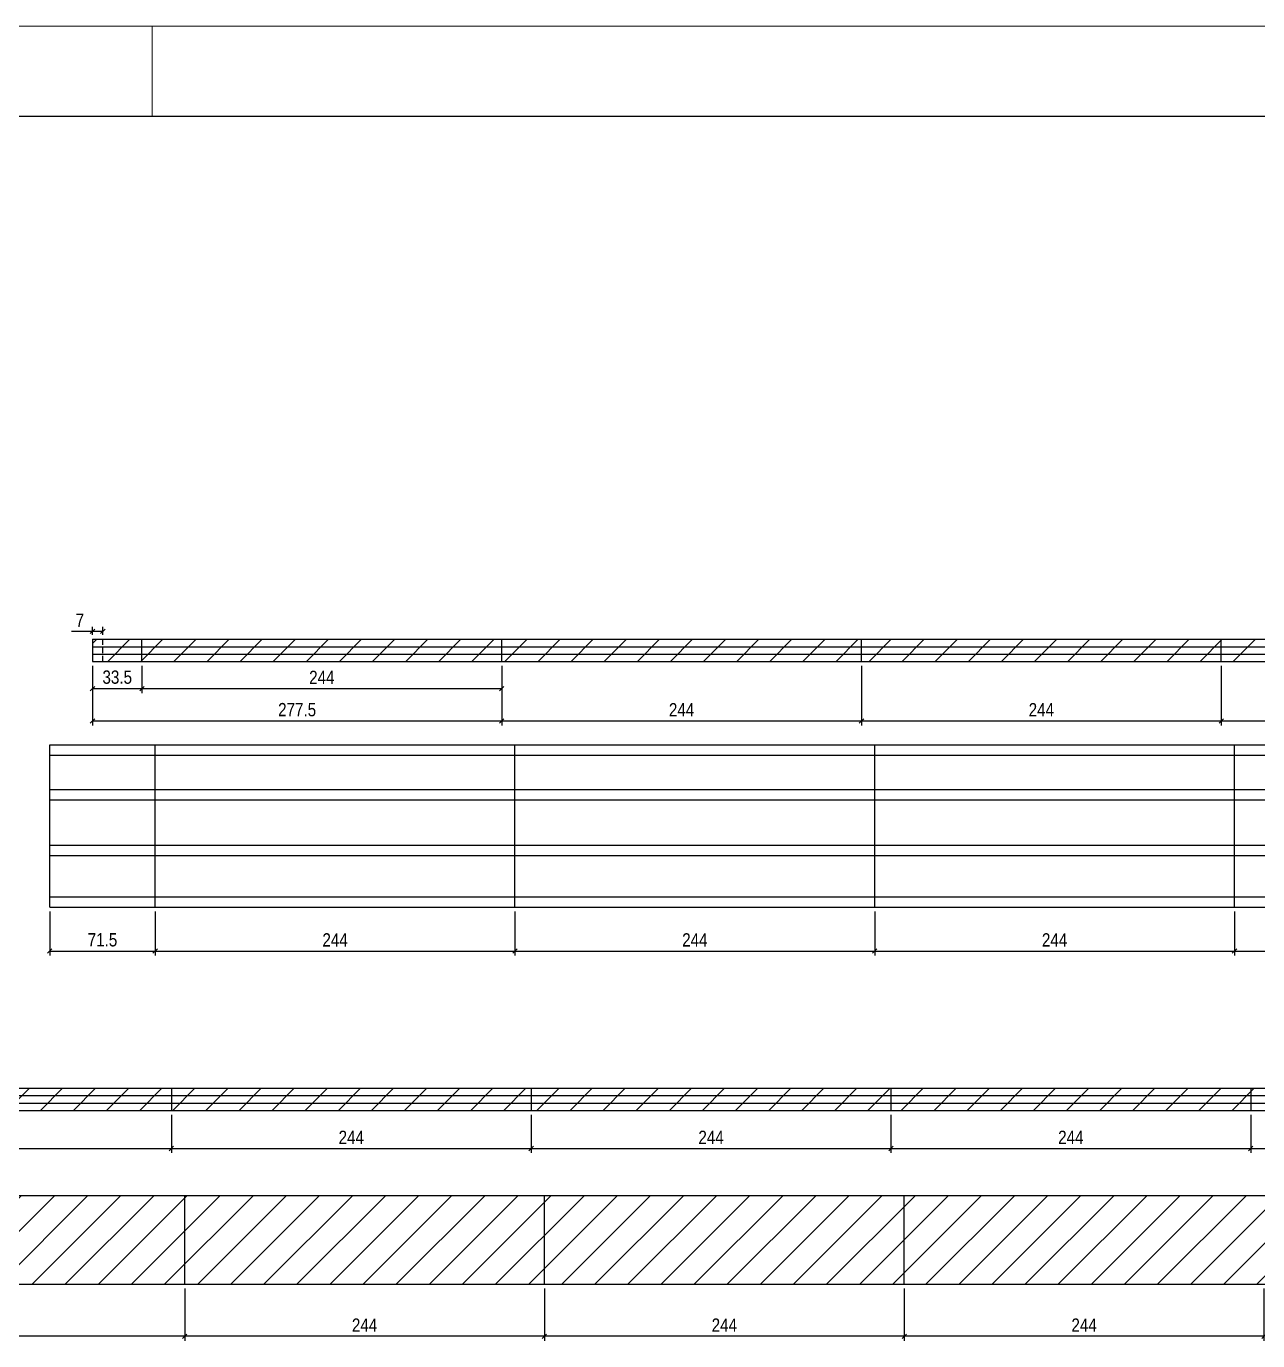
# Model space of a CAD drawing. Extents: x 1860 to 8661, y -614 to 3008.
# Drawn here: x 5193 to 6028, y 2116 to 3008 of the extents above; entities that cross this region are included whole.
import ezdxf

# ---------------------------------------------------------------- set-up
doc = ezdxf.new("R2010")
doc.units = 0
doc.linetypes.add('HIDDEN', pattern=[0.375, 0.25, -0.125])
for name, color, linetype in [('COTA', 241, 'Continuous'), ('Painéis', 200, 'Continuous'), ('SARR_2.2x7', 40, 'Continuous')]:
    doc.layers.add(name, color=color, linetype=linetype)
doc.layers.add('FOLHA', color=255, linetype='Continuous', lineweight=5)
doc.layers.add('Hachura', color=251, linetype='Continuous', lineweight=9)
doc.styles.add('COTA TECNICA-50', font='techl___.ttf', dxfattribs={"height": 9})
doc.dimstyles.new('COTA PAINEL-50', dxfattribs={"dimtxt": 9, "dimasz": 3, "dimexe": 3, "dimexo": 3, "dimgap": 3, "dimtad": 1, "dimdec": 1, "dimzin": 12, "dimdsep": 46, "dimtxsty": 'COTA TECNICA-50', "dimblk1": 'OBLIQUE', "dimblk2": 'OBLIQUE', "dimsah": 1, "dimcen": 0.9, "dimclrd": 4, "dimclre": 4, "dimclrt": 240, "dimadec": 1, "dimazin": 3, "dimtfac": 1, "dimtdec": 1, "dimtmove": 0, "dimatfit": 3, "dimfxl": 1, "dimtolj": 1, "dimtzin": 12, "dimarcsym": 0})
pattern_1 = [(45, (0, -34.354), (-11.22532, 11.22532), [])]

# ---------------------------------------------------------------- blocks, each defined once
blk = doc.blocks.new('_Oblique')
at = {"color": 0, "linetype": 'ByBlock', "lineweight": -2}
blk.add_line((-0.5, -0.5), (0.5, 0.5), dxfattribs=at)
blk = doc.blocks.new('*D390')
at = {"layer": 'COTA', "color": 4, "lineweight": -2, "transparency": 16777216}
for p, q in [((5788.65, 2151.46), (5788.65, 2116.1)), ((6032.65, 2151.46), (6032.65, 2116.1)), ((6032.65, 2119.1), (5788.65, 2119.1))]:
    blk.add_line(p, q, dxfattribs=at)
at = {"layer": 'Defpoints', "color": 0, "transparency": 16777216}
for p in [(5788.65, 2154.46), (6032.65, 2154.46), (5788.65, 2119.1)]:
    blk.add_point(p, dxfattribs=at)
at = {"layer": 'COTA', "color": 4, "lineweight": -2, "transparency": 16777216, "xscale": 3, "yscale": 3, "zscale": 3, "rotation": 180}
blk.add_blockref('_Oblique', (5788.65, 2119.1), dxfattribs=at)
at = {"layer": 'COTA', "color": 4, "lineweight": -2, "transparency": 16777216, "xscale": 3, "yscale": 3, "zscale": 3}
blk.add_blockref('_Oblique', (6032.65, 2119.1), dxfattribs=at)
at = {"layer": 'COTA', "color": 240, "transparency": 16777216, "insert": (5910.65, 2126.66), "char_height": 9, "attachment_point": 5, "style": 'COTA TECNICA-50'}
blk.add_mtext('\\A1;244', dxfattribs=at)
blk = doc.blocks.new('*D391')
at = {"layer": 'COTA', "color": 4, "lineweight": -2, "transparency": 16777216}
for p, q in [((5544.65, 2151.46), (5544.65, 2116.1)), ((5788.65, 2151.46), (5788.65, 2116.1)), ((5788.65, 2119.1), (5544.65, 2119.1))]:
    blk.add_line(p, q, dxfattribs=at)
at = {"layer": 'Defpoints', "color": 0, "transparency": 16777216}
for p in [(5544.65, 2154.46), (5788.65, 2154.46), (5544.65, 2119.1)]:
    blk.add_point(p, dxfattribs=at)
at = {"layer": 'COTA', "color": 4, "lineweight": -2, "transparency": 16777216, "xscale": 3, "yscale": 3, "zscale": 3, "rotation": 180}
blk.add_blockref('_Oblique', (5544.65, 2119.1), dxfattribs=at)
at = {"layer": 'COTA', "color": 4, "lineweight": -2, "transparency": 16777216, "xscale": 3, "yscale": 3, "zscale": 3}
blk.add_blockref('_Oblique', (5788.65, 2119.1), dxfattribs=at)
at = {"layer": 'COTA', "color": 240, "transparency": 16777216, "insert": (5666.65, 2126.66), "char_height": 9, "attachment_point": 5, "style": 'COTA TECNICA-50'}
blk.add_mtext('\\A1;244', dxfattribs=at)
blk = doc.blocks.new('*D388')
at = {"layer": 'COTA', "color": 4, "lineweight": -2, "transparency": 16777216}
for p, q in [((5300.65, 2151.46), (5300.65, 2116.1)), ((5544.65, 2151.46), (5544.65, 2116.1)), ((5544.65, 2119.1), (5300.65, 2119.1))]:
    blk.add_line(p, q, dxfattribs=at)
at = {"layer": 'Defpoints', "color": 0, "transparency": 16777216}
for p in [(5300.65, 2154.46), (5544.65, 2154.46), (5300.65, 2119.1)]:
    blk.add_point(p, dxfattribs=at)
at = {"layer": 'COTA', "color": 4, "lineweight": -2, "transparency": 16777216, "xscale": 3, "yscale": 3, "zscale": 3, "rotation": 180}
blk.add_blockref('_Oblique', (5300.65, 2119.1), dxfattribs=at)
at = {"layer": 'COTA', "color": 4, "lineweight": -2, "transparency": 16777216, "xscale": 3, "yscale": 3, "zscale": 3}
blk.add_blockref('_Oblique', (5544.65, 2119.1), dxfattribs=at)
at = {"layer": 'COTA', "color": 240, "transparency": 16777216, "insert": (5422.65, 2126.66), "char_height": 9, "attachment_point": 5, "style": 'COTA TECNICA-50'}
blk.add_mtext('\\A1;244', dxfattribs=at)
blk = doc.blocks.new('*D392')
at = {"layer": 'COTA', "color": 4, "lineweight": -2, "transparency": 16777216}
for p, q in [((5056.65, 2151.46), (5056.65, 2116.1)), ((5300.65, 2151.46), (5300.65, 2116.1)), ((5300.65, 2119.1), (5056.65, 2119.1))]:
    blk.add_line(p, q, dxfattribs=at)
at = {"layer": 'Defpoints', "color": 0, "transparency": 16777216}
for p in [(5056.65, 2154.46), (5300.65, 2154.46), (5056.65, 2119.1)]:
    blk.add_point(p, dxfattribs=at)
at = {"layer": 'COTA', "color": 4, "lineweight": -2, "transparency": 16777216, "xscale": 3, "yscale": 3, "zscale": 3, "rotation": 180}
blk.add_blockref('_Oblique', (5056.65, 2119.1), dxfattribs=at)
at = {"layer": 'COTA', "color": 4, "lineweight": -2, "transparency": 16777216, "xscale": 3, "yscale": 3, "zscale": 3}
blk.add_blockref('_Oblique', (5300.65, 2119.1), dxfattribs=at)
at = {"layer": 'COTA', "color": 240, "transparency": 16777216, "insert": (5178.65, 2126.66), "char_height": 9, "attachment_point": 5, "style": 'COTA TECNICA-50'}
blk.add_mtext('\\A1;244', dxfattribs=at)
blk = doc.blocks.new('*D419')
at = {"layer": 'COTA', "color": 4, "lineweight": -2, "transparency": 16777216}
for p, q in [((5047.65, 2269.32), (5047.65, 2243.48)), ((5291.65, 2269.32), (5291.65, 2243.48)), ((5047.65, 2246.48), (5291.65, 2246.48))]:
    blk.add_line(p, q, dxfattribs=at)
at = {"layer": 'Defpoints', "color": 0, "transparency": 16777216}
for p in [(5047.65, 2272.32), (5291.65, 2272.32), (5291.65, 2246.48)]:
    blk.add_point(p, dxfattribs=at)
at = {"layer": 'COTA', "color": 4, "lineweight": -2, "transparency": 16777216, "xscale": 3, "yscale": 3, "zscale": 3, "rotation": 180}
blk.add_blockref('_Oblique', (5047.65, 2246.48), dxfattribs=at)
at = {"layer": 'COTA', "color": 4, "lineweight": -2, "transparency": 16777216, "xscale": 3, "yscale": 3, "zscale": 3}
blk.add_blockref('_Oblique', (5291.65, 2246.48), dxfattribs=at)
at = {"layer": 'COTA', "color": 240, "transparency": 16777216, "insert": (5169.65, 2254.05), "char_height": 9, "attachment_point": 5, "style": 'COTA TECNICA-50'}
blk.add_mtext('\\A1;244', dxfattribs=at)
blk = doc.blocks.new('*D420')
at = {"layer": 'COTA', "color": 4, "lineweight": -2, "transparency": 16777216}
for p, q in [((5291.65, 2269.32), (5291.65, 2243.48)), ((5535.65, 2269.32), (5535.65, 2243.48)), ((5291.65, 2246.48), (5535.65, 2246.48))]:
    blk.add_line(p, q, dxfattribs=at)
at = {"layer": 'Defpoints', "color": 0, "transparency": 16777216}
for p in [(5291.65, 2272.32), (5535.65, 2272.32), (5535.65, 2246.48)]:
    blk.add_point(p, dxfattribs=at)
at = {"layer": 'COTA', "color": 4, "lineweight": -2, "transparency": 16777216, "xscale": 3, "yscale": 3, "zscale": 3, "rotation": 180}
blk.add_blockref('_Oblique', (5291.65, 2246.48), dxfattribs=at)
at = {"layer": 'COTA', "color": 4, "lineweight": -2, "transparency": 16777216, "xscale": 3, "yscale": 3, "zscale": 3}
blk.add_blockref('_Oblique', (5535.65, 2246.48), dxfattribs=at)
at = {"layer": 'COTA', "color": 240, "transparency": 16777216, "insert": (5413.65, 2254.05), "char_height": 9, "attachment_point": 5, "style": 'COTA TECNICA-50'}
blk.add_mtext('\\A1;244', dxfattribs=at)
blk = doc.blocks.new('*D421')
at = {"layer": 'COTA', "color": 4, "lineweight": -2, "transparency": 16777216}
for p, q in [((5535.65, 2269.32), (5535.65, 2243.48)), ((5779.65, 2269.32), (5779.65, 2243.48)), ((5535.65, 2246.48), (5779.65, 2246.48))]:
    blk.add_line(p, q, dxfattribs=at)
at = {"layer": 'Defpoints', "color": 0, "transparency": 16777216}
for p in [(5535.65, 2272.32), (5779.65, 2272.32), (5779.65, 2246.48)]:
    blk.add_point(p, dxfattribs=at)
at = {"layer": 'COTA', "color": 4, "lineweight": -2, "transparency": 16777216, "xscale": 3, "yscale": 3, "zscale": 3, "rotation": 180}
blk.add_blockref('_Oblique', (5535.65, 2246.48), dxfattribs=at)
at = {"layer": 'COTA', "color": 4, "lineweight": -2, "transparency": 16777216, "xscale": 3, "yscale": 3, "zscale": 3}
blk.add_blockref('_Oblique', (5779.65, 2246.48), dxfattribs=at)
at = {"layer": 'COTA', "color": 240, "transparency": 16777216, "insert": (5657.65, 2254.05), "char_height": 9, "attachment_point": 5, "style": 'COTA TECNICA-50'}
blk.add_mtext('\\A1;244', dxfattribs=at)
blk = doc.blocks.new('*D422')
at = {"layer": 'COTA', "color": 4, "lineweight": -2, "transparency": 16777216}
for p, q in [((5779.65, 2269.32), (5779.65, 2243.48)), ((6023.65, 2269.32), (6023.65, 2243.48)), ((5779.65, 2246.48), (6023.65, 2246.48))]:
    blk.add_line(p, q, dxfattribs=at)
at = {"layer": 'Defpoints', "color": 0, "transparency": 16777216}
for p in [(5779.65, 2272.32), (6023.65, 2272.32), (6023.65, 2246.48)]:
    blk.add_point(p, dxfattribs=at)
at = {"layer": 'COTA', "color": 4, "lineweight": -2, "transparency": 16777216, "xscale": 3, "yscale": 3, "zscale": 3, "rotation": 180}
blk.add_blockref('_Oblique', (5779.65, 2246.48), dxfattribs=at)
at = {"layer": 'COTA', "color": 4, "lineweight": -2, "transparency": 16777216, "xscale": 3, "yscale": 3, "zscale": 3}
blk.add_blockref('_Oblique', (6023.65, 2246.48), dxfattribs=at)
at = {"layer": 'COTA', "color": 240, "transparency": 16777216, "insert": (5901.65, 2254.05), "char_height": 9, "attachment_point": 5, "style": 'COTA TECNICA-50'}
blk.add_mtext('\\A1;244', dxfattribs=at)
blk = doc.blocks.new('*D423')
at = {"layer": 'COTA', "color": 4, "lineweight": -2, "transparency": 16777216}
for p, q in [((6023.65, 2269.32), (6023.65, 2243.48)), ((6267.65, 2269.32), (6267.65, 2243.48)), ((6023.65, 2246.48), (6267.65, 2246.48))]:
    blk.add_line(p, q, dxfattribs=at)
at = {"layer": 'Defpoints', "color": 0, "transparency": 16777216}
for p in [(6023.65, 2272.32), (6267.65, 2272.32), (6267.65, 2246.48)]:
    blk.add_point(p, dxfattribs=at)
at = {"layer": 'COTA', "color": 4, "lineweight": -2, "transparency": 16777216, "xscale": 3, "yscale": 3, "zscale": 3, "rotation": 180}
blk.add_blockref('_Oblique', (6023.65, 2246.48), dxfattribs=at)
at = {"layer": 'COTA', "color": 4, "lineweight": -2, "transparency": 16777216, "xscale": 3, "yscale": 3, "zscale": 3}
blk.add_blockref('_Oblique', (6267.65, 2246.48), dxfattribs=at)
at = {"layer": 'COTA', "color": 240, "transparency": 16777216, "insert": (6145.65, 2254.05), "char_height": 9, "attachment_point": 5, "style": 'COTA TECNICA-50'}
blk.add_mtext('\\A1;244', dxfattribs=at)
blk = doc.blocks.new('*D430')
at = {"layer": 'COTA', "color": 4, "lineweight": -2, "transparency": 16777216}
for p, q in [((5209.15, 2407.2), (5209.15, 2377.39)), ((5280.65, 2407.2), (5280.65, 2377.39)), ((5209.15, 2380.39), (5280.65, 2380.39))]:
    blk.add_line(p, q, dxfattribs=at)
at = {"layer": 'Defpoints', "color": 0, "transparency": 16777216}
for p in [(5209.15, 2410.2), (5280.65, 2410.2), (5280.65, 2380.39)]:
    blk.add_point(p, dxfattribs=at)
at = {"layer": 'COTA', "color": 4, "lineweight": -2, "transparency": 16777216, "xscale": 3, "yscale": 3, "zscale": 3, "rotation": 180}
blk.add_blockref('_Oblique', (5209.15, 2380.39), dxfattribs=at)
at = {"layer": 'COTA', "color": 4, "lineweight": -2, "transparency": 16777216, "xscale": 3, "yscale": 3, "zscale": 3}
blk.add_blockref('_Oblique', (5280.65, 2380.39), dxfattribs=at)
at = {"layer": 'COTA', "color": 240, "transparency": 16777216, "insert": (5244.9, 2387.99), "char_height": 9, "attachment_point": 5, "style": 'COTA TECNICA-50'}
blk.add_mtext('\\A1;71.5', dxfattribs=at)
blk = doc.blocks.new('*D431')
at = {"layer": 'COTA', "color": 4, "lineweight": -2, "transparency": 16777216}
for p, q in [((5280.65, 2407.2), (5280.65, 2377.39)), ((5524.65, 2407.2), (5524.65, 2377.39)), ((5280.65, 2380.39), (5524.65, 2380.39))]:
    blk.add_line(p, q, dxfattribs=at)
at = {"layer": 'Defpoints', "color": 0, "transparency": 16777216}
for p in [(5280.65, 2410.2), (5524.65, 2410.2), (5524.65, 2380.39)]:
    blk.add_point(p, dxfattribs=at)
at = {"layer": 'COTA', "color": 4, "lineweight": -2, "transparency": 16777216, "xscale": 3, "yscale": 3, "zscale": 3, "rotation": 180}
blk.add_blockref('_Oblique', (5280.65, 2380.39), dxfattribs=at)
at = {"layer": 'COTA', "color": 4, "lineweight": -2, "transparency": 16777216, "xscale": 3, "yscale": 3, "zscale": 3}
blk.add_blockref('_Oblique', (5524.65, 2380.39), dxfattribs=at)
at = {"layer": 'COTA', "color": 240, "transparency": 16777216, "insert": (5402.65, 2387.96), "char_height": 9, "attachment_point": 5, "style": 'COTA TECNICA-50'}
blk.add_mtext('\\A1;244', dxfattribs=at)
blk = doc.blocks.new('*D432')
at = {"layer": 'COTA', "color": 4, "lineweight": -2, "transparency": 16777216}
for p, q in [((5524.65, 2407.2), (5524.65, 2377.39)), ((5768.65, 2407.2), (5768.65, 2377.39)), ((5524.65, 2380.39), (5768.65, 2380.39))]:
    blk.add_line(p, q, dxfattribs=at)
at = {"layer": 'Defpoints', "color": 0, "transparency": 16777216}
for p in [(5524.65, 2410.2), (5768.65, 2410.2), (5768.65, 2380.39)]:
    blk.add_point(p, dxfattribs=at)
at = {"layer": 'COTA', "color": 4, "lineweight": -2, "transparency": 16777216, "xscale": 3, "yscale": 3, "zscale": 3, "rotation": 180}
blk.add_blockref('_Oblique', (5524.65, 2380.39), dxfattribs=at)
at = {"layer": 'COTA', "color": 4, "lineweight": -2, "transparency": 16777216, "xscale": 3, "yscale": 3, "zscale": 3}
blk.add_blockref('_Oblique', (5768.65, 2380.39), dxfattribs=at)
at = {"layer": 'COTA', "color": 240, "transparency": 16777216, "insert": (5646.65, 2387.96), "char_height": 9, "attachment_point": 5, "style": 'COTA TECNICA-50'}
blk.add_mtext('\\A1;244', dxfattribs=at)
blk = doc.blocks.new('*D433')
at = {"layer": 'COTA', "color": 4, "lineweight": -2, "transparency": 16777216}
for p, q in [((5768.65, 2407.2), (5768.65, 2377.39)), ((6012.65, 2407.2), (6012.65, 2377.39)), ((5768.65, 2380.39), (6012.65, 2380.39))]:
    blk.add_line(p, q, dxfattribs=at)
at = {"layer": 'Defpoints', "color": 0, "transparency": 16777216}
for p in [(5768.65, 2410.2), (6012.65, 2410.2), (6012.65, 2380.39)]:
    blk.add_point(p, dxfattribs=at)
at = {"layer": 'COTA', "color": 4, "lineweight": -2, "transparency": 16777216, "xscale": 3, "yscale": 3, "zscale": 3, "rotation": 180}
blk.add_blockref('_Oblique', (5768.65, 2380.39), dxfattribs=at)
at = {"layer": 'COTA', "color": 4, "lineweight": -2, "transparency": 16777216, "xscale": 3, "yscale": 3, "zscale": 3}
blk.add_blockref('_Oblique', (6012.65, 2380.39), dxfattribs=at)
at = {"layer": 'COTA', "color": 240, "transparency": 16777216, "insert": (5890.65, 2387.96), "char_height": 9, "attachment_point": 5, "style": 'COTA TECNICA-50'}
blk.add_mtext('\\A1;244', dxfattribs=at)
blk = doc.blocks.new('*D434')
at = {"layer": 'COTA', "color": 4, "lineweight": -2, "transparency": 16777216}
for p, q in [((6012.65, 2407.2), (6012.65, 2377.39)), ((6256.65, 2407.2), (6256.65, 2377.39)), ((6012.65, 2380.39), (6256.65, 2380.39))]:
    blk.add_line(p, q, dxfattribs=at)
at = {"layer": 'Defpoints', "color": 0, "transparency": 16777216}
for p in [(6012.65, 2410.2), (6256.65, 2410.2), (6256.65, 2380.39)]:
    blk.add_point(p, dxfattribs=at)
at = {"layer": 'COTA', "color": 4, "lineweight": -2, "transparency": 16777216, "xscale": 3, "yscale": 3, "zscale": 3, "rotation": 180}
blk.add_blockref('_Oblique', (6012.65, 2380.39), dxfattribs=at)
at = {"layer": 'COTA', "color": 4, "lineweight": -2, "transparency": 16777216, "xscale": 3, "yscale": 3, "zscale": 3}
blk.add_blockref('_Oblique', (6256.65, 2380.39), dxfattribs=at)
at = {"layer": 'COTA', "color": 240, "transparency": 16777216, "insert": (6134.65, 2387.96), "char_height": 9, "attachment_point": 5, "style": 'COTA TECNICA-50'}
blk.add_mtext('\\A1;244', dxfattribs=at)
blk = doc.blocks.new('*D441')
at = {"layer": 'COTA', "color": 4, "lineweight": -2, "transparency": 16777216}
for p, q in [((5238.15, 2573.85), (5238.15, 2533.49)), ((5515.65, 2573.85), (5515.65, 2533.49)), ((5238.15, 2536.49), (5515.65, 2536.49))]:
    blk.add_line(p, q, dxfattribs=at)
at = {"layer": 'Defpoints', "color": 0, "transparency": 16777216}
for p in [(5238.15, 2576.85), (5515.65, 2576.85), (5515.65, 2536.49)]:
    blk.add_point(p, dxfattribs=at)
at = {"layer": 'COTA', "color": 4, "lineweight": -2, "transparency": 16777216, "xscale": 3, "yscale": 3, "zscale": 3, "rotation": 180}
blk.add_blockref('_Oblique', (5238.15, 2536.49), dxfattribs=at)
at = {"layer": 'COTA', "color": 4, "lineweight": -2, "transparency": 16777216, "xscale": 3, "yscale": 3, "zscale": 3}
blk.add_blockref('_Oblique', (5515.65, 2536.49), dxfattribs=at)
at = {"layer": 'COTA', "color": 240, "transparency": 16777216, "insert": (5376.9, 2544.09), "char_height": 9, "attachment_point": 5, "style": 'COTA TECNICA-50'}
blk.add_mtext('\\A1;277.5', dxfattribs=at)
blk = doc.blocks.new('*D442')
at = {"layer": 'COTA', "color": 4, "lineweight": -2, "transparency": 16777216}
for p, q in [((5515.65, 2573.85), (5515.65, 2533.49)), ((5759.65, 2573.85), (5759.65, 2533.49)), ((5515.65, 2536.49), (5759.65, 2536.49))]:
    blk.add_line(p, q, dxfattribs=at)
at = {"layer": 'Defpoints', "color": 0, "transparency": 16777216}
for p in [(5515.65, 2576.85), (5759.65, 2576.85), (5759.65, 2536.49)]:
    blk.add_point(p, dxfattribs=at)
at = {"layer": 'COTA', "color": 4, "lineweight": -2, "transparency": 16777216, "xscale": 3, "yscale": 3, "zscale": 3, "rotation": 180}
blk.add_blockref('_Oblique', (5515.65, 2536.49), dxfattribs=at)
at = {"layer": 'COTA', "color": 4, "lineweight": -2, "transparency": 16777216, "xscale": 3, "yscale": 3, "zscale": 3}
blk.add_blockref('_Oblique', (5759.65, 2536.49), dxfattribs=at)
at = {"layer": 'COTA', "color": 240, "transparency": 16777216, "insert": (5637.65, 2544.06), "char_height": 9, "attachment_point": 5, "style": 'COTA TECNICA-50'}
blk.add_mtext('\\A1;244', dxfattribs=at)
blk = doc.blocks.new('*D443')
at = {"layer": 'COTA', "color": 4, "lineweight": -2, "transparency": 16777216}
for p, q in [((5759.65, 2573.85), (5759.65, 2533.49)), ((6003.65, 2573.85), (6003.65, 2533.49)), ((5759.65, 2536.49), (6003.65, 2536.49))]:
    blk.add_line(p, q, dxfattribs=at)
at = {"layer": 'Defpoints', "color": 0, "transparency": 16777216}
for p in [(5759.65, 2576.85), (6003.65, 2576.85), (6003.65, 2536.49)]:
    blk.add_point(p, dxfattribs=at)
at = {"layer": 'COTA', "color": 4, "lineweight": -2, "transparency": 16777216, "xscale": 3, "yscale": 3, "zscale": 3, "rotation": 180}
blk.add_blockref('_Oblique', (5759.65, 2536.49), dxfattribs=at)
at = {"layer": 'COTA', "color": 4, "lineweight": -2, "transparency": 16777216, "xscale": 3, "yscale": 3, "zscale": 3}
blk.add_blockref('_Oblique', (6003.65, 2536.49), dxfattribs=at)
at = {"layer": 'COTA', "color": 240, "transparency": 16777216, "insert": (5881.65, 2544.06), "char_height": 9, "attachment_point": 5, "style": 'COTA TECNICA-50'}
blk.add_mtext('\\A1;244', dxfattribs=at)
blk = doc.blocks.new('*D444')
at = {"layer": 'COTA', "color": 4, "lineweight": -2, "transparency": 16777216}
for p, q in [((6003.65, 2573.85), (6003.65, 2533.49)), ((6247.65, 2573.85), (6247.65, 2533.49)), ((6003.65, 2536.49), (6247.65, 2536.49))]:
    blk.add_line(p, q, dxfattribs=at)
at = {"layer": 'Defpoints', "color": 0, "transparency": 16777216}
for p in [(6003.65, 2576.85), (6247.65, 2576.85), (6247.65, 2536.49)]:
    blk.add_point(p, dxfattribs=at)
at = {"layer": 'COTA', "color": 4, "lineweight": -2, "transparency": 16777216, "xscale": 3, "yscale": 3, "zscale": 3, "rotation": 180}
blk.add_blockref('_Oblique', (6003.65, 2536.49), dxfattribs=at)
at = {"layer": 'COTA', "color": 4, "lineweight": -2, "transparency": 16777216, "xscale": 3, "yscale": 3, "zscale": 3}
blk.add_blockref('_Oblique', (6247.65, 2536.49), dxfattribs=at)
at = {"layer": 'COTA', "color": 240, "transparency": 16777216, "insert": (6125.65, 2544.06), "char_height": 9, "attachment_point": 5, "style": 'COTA TECNICA-50'}
blk.add_mtext('\\A1;244', dxfattribs=at)
blk = doc.blocks.new('*D449')
at = {"layer": 'COTA', "color": 4, "lineweight": -2, "transparency": 16777216}
for p, q in [((5238.15, 2573.85), (5238.15, 2555.43)), ((5271.65, 2573.85), (5271.65, 2555.43)), ((5238.15, 2558.43), (5271.65, 2558.43))]:
    blk.add_line(p, q, dxfattribs=at)
at = {"layer": 'Defpoints', "color": 0, "transparency": 16777216}
for p in [(5238.15, 2576.85), (5271.65, 2576.85), (5271.65, 2558.43)]:
    blk.add_point(p, dxfattribs=at)
at = {"layer": 'COTA', "color": 4, "lineweight": -2, "transparency": 16777216, "xscale": 3, "yscale": 3, "zscale": 3, "rotation": 180}
blk.add_blockref('_Oblique', (5238.15, 2558.43), dxfattribs=at)
at = {"layer": 'COTA', "color": 4, "lineweight": -2, "transparency": 16777216, "xscale": 3, "yscale": 3, "zscale": 3}
blk.add_blockref('_Oblique', (5271.65, 2558.43), dxfattribs=at)
at = {"layer": 'COTA', "color": 240, "transparency": 16777216, "insert": (5254.9, 2566.13), "char_height": 9, "attachment_point": 5, "style": 'COTA TECNICA-50'}
blk.add_mtext('\\A1;33.5', dxfattribs=at)
blk = doc.blocks.new('*D450')
at = {"layer": 'COTA', "color": 4, "lineweight": -2, "transparency": 16777216}
for p, q in [((5271.65, 2573.85), (5271.65, 2555.43)), ((5515.65, 2573.85), (5515.65, 2555.43)), ((5271.65, 2558.43), (5515.65, 2558.43))]:
    blk.add_line(p, q, dxfattribs=at)
at = {"layer": 'Defpoints', "color": 0, "transparency": 16777216}
for p in [(5271.65, 2576.85), (5515.65, 2576.85), (5515.65, 2558.43)]:
    blk.add_point(p, dxfattribs=at)
at = {"layer": 'COTA', "color": 4, "lineweight": -2, "transparency": 16777216, "xscale": 3, "yscale": 3, "zscale": 3, "rotation": 180}
blk.add_blockref('_Oblique', (5271.65, 2558.43), dxfattribs=at)
at = {"layer": 'COTA', "color": 4, "lineweight": -2, "transparency": 16777216, "xscale": 3, "yscale": 3, "zscale": 3}
blk.add_blockref('_Oblique', (5515.65, 2558.43), dxfattribs=at)
at = {"layer": 'COTA', "color": 240, "transparency": 16777216, "insert": (5393.65, 2566), "char_height": 9, "attachment_point": 5, "style": 'COTA TECNICA-50'}
blk.add_mtext('\\A1;244', dxfattribs=at)
blk = doc.blocks.new('*D451')
at = {"layer": 'COTA', "color": 4, "lineweight": -2, "transparency": 16777216}
for p, q in [((5238.15, 2597.22), (5223.99, 2597.22)), ((5238.15, 2594.85), (5238.15, 2600.22)), ((5245.15, 2597.22), (5238.15, 2597.22)), ((5245.15, 2594.85), (5245.15, 2600.22))]:
    blk.add_line(p, q, dxfattribs=at)
at = {"layer": 'Defpoints', "color": 0, "transparency": 16777216}
for p in [(5238.15, 2597.22), (5238.15, 2591.85), (5245.15, 2591.85)]:
    blk.add_point(p, dxfattribs=at)
at = {"layer": 'COTA', "color": 4, "lineweight": -2, "transparency": 16777216, "xscale": 3, "yscale": 3, "zscale": 3, "rotation": 180}
blk.add_blockref('_Oblique', (5238.15, 2597.22), dxfattribs=at)
at = {"layer": 'COTA', "color": 4, "lineweight": -2, "transparency": 16777216, "xscale": 3, "yscale": 3, "zscale": 3}
blk.add_blockref('_Oblique', (5245.15, 2597.22), dxfattribs=at)
at = {"layer": 'COTA', "color": 240, "transparency": 16777216, "insert": (5229.57, 2604.78), "char_height": 9, "attachment_point": 5, "style": 'COTA TECNICA-50'}
blk.add_mtext('\\A1;7', dxfattribs=at)

msp = doc.modelspace()

# ---------------------------------------------------------------- hatches: boundary and pattern name
at = {"layer": 'Hachura', "linetype": 'ByBlock'}
h = msp.add_hatch(dxfattribs=at)
h.set_pattern_fill('ANSI31', color=256, scale=5)
h.paths.add_polyline_path([(7223.65, 2576.85), (7223.65, 2591.85), (6979.65, 2591.85), (6979.65, 2576.85)])
h.paths.add_polyline_path([(6979.65, 2576.85), (6979.65, 2591.85), (6735.65, 2591.85), (6735.65, 2576.85)])
h.paths.add_polyline_path([(6735.65, 2576.85), (6735.65, 2591.85), (6491.65, 2591.85), (6491.65, 2576.85)])
h.paths.add_polyline_path([(6491.65, 2576.85), (6491.65, 2591.85), (6247.65, 2591.85), (6247.65, 2576.85)])
h.paths.add_polyline_path([(6247.65, 2576.85), (6247.65, 2591.85), (6003.65, 2591.85), (6003.65, 2576.85)])
h.paths.add_polyline_path([(6003.65, 2576.85), (6003.65, 2591.85), (5759.65, 2591.85), (5759.65, 2576.85)])
h.paths.add_polyline_path([(5759.65, 2576.85), (5759.65, 2591.85), (5515.65, 2591.85), (5515.65, 2576.85)])
h.paths.add_polyline_path([(5515.65, 2576.85), (5515.65, 2591.85), (5271.65, 2591.85), (5271.65, 2576.85)])
h.paths.add_polyline_path([(5271.65, 2576.85), (5271.65, 2591.85), (5238.15, 2591.85), (5238.15, 2576.85)])
h = msp.add_hatch(dxfattribs=at)
h.set_pattern_fill('ANSI31', color=256, scale=5)
h.set_pattern_definition(pattern_1)
h.paths.add_polyline_path([(6999.65, 2287.32), (6999.65, 2272.32), (7243.65, 2272.32), (7243.65, 2287.32)])
h.paths.add_polyline_path([(6999.65, 2272.32), (6999.65, 2287.32), (6755.65, 2287.32), (6755.65, 2272.32)])
h.paths.add_polyline_path([(6511.65, 2287.32), (6511.65, 2272.32), (6755.65, 2272.32), (6755.65, 2287.32)])
h.paths.add_polyline_path([(6511.65, 2272.32), (6511.65, 2287.32), (6267.65, 2287.32), (6267.65, 2272.32)])
h.paths.add_polyline_path([(6267.65, 2272.32), (6267.65, 2287.32), (6023.65, 2287.32), (6023.65, 2272.32)])
h.paths.add_polyline_path([(6023.65, 2272.32), (6023.65, 2287.32), (5779.65, 2287.32), (5779.65, 2272.32)])
h.paths.add_polyline_path([(5779.65, 2272.32), (5779.65, 2287.32), (5535.65, 2287.32), (5535.65, 2272.32)])
h.paths.add_polyline_path([(5291.65, 2287.32), (5047.65, 2287.32), (5047.65, 2272.32), (5291.65, 2272.32)])
h.paths.add_polyline_path([(5535.65, 2272.32), (5535.65, 2287.32), (5291.65, 2287.32), (5291.65, 2272.32)])
h.paths.add_polyline_path([(4803.65, 2287.32), (4803.65, 2272.32), (5047.65, 2272.32), (5047.65, 2287.32)])
h.paths.add_polyline_path([(4803.65, 2272.32), (4803.65, 2287.32), (4559.65, 2287.32), (4559.65, 2272.32)])
h.paths.add_polyline_path([(4559.65, 2272.32), (4559.65, 2287.32), (4315.65, 2287.32), (4315.65, 2272.32)])
h.paths.add_polyline_path([(4315.65, 2272.32), (4315.65, 2287.32), (4071.65, 2287.32), (4071.65, 2272.32)])
h = msp.add_hatch(dxfattribs=at)
h.set_pattern_fill('ANSI31', color=256, scale=5)
h.set_pattern_definition(pattern_1)
h.paths.add_polyline_path([(7008.65, 2214.46), (7008.65, 2154.46), (7252.65, 2154.46), (7252.65, 2214.46)])
h.paths.add_polyline_path([(6764.65, 2214.46), (6764.65, 2154.46), (7008.65, 2154.46), (7008.65, 2214.46)])
h.paths.add_polyline_path([(6764.65, 2154.46), (6764.65, 2214.46), (6520.65, 2214.46), (6520.65, 2154.46)])
h.paths.add_polyline_path([(6520.65, 2154.46), (6520.65, 2214.46), (6276.65, 2214.46), (6276.65, 2154.46)])
h.paths.add_polyline_path([(6276.65, 2154.46), (6276.65, 2214.46), (6032.65, 2214.46), (6032.65, 2154.46)])
h.paths.add_polyline_path([(6032.65, 2154.46), (6032.65, 2214.46), (5788.65, 2214.46), (5788.65, 2154.46)])
h.paths.add_polyline_path([(5788.65, 2154.46), (5788.65, 2214.46), (5544.65, 2214.46), (5544.65, 2154.46)])
h.paths.add_polyline_path([(5544.65, 2154.46), (5544.65, 2214.46), (5300.65, 2214.46), (5300.65, 2154.46)])
h.paths.add_polyline_path([(5056.65, 2214.46), (5056.65, 2154.46), (5300.65, 2154.46), (5300.65, 2214.46)])
h.paths.add_polyline_path([(5056.65, 2154.46), (5056.65, 2214.46), (4812.65, 2214.46), (4812.65, 2154.46)])
h.paths.add_polyline_path([(4812.65, 2154.46), (4812.65, 2214.46), (4568.65, 2214.46), (4568.65, 2154.46)])
h.paths.add_polyline_path([(4568.65, 2154.46), (4568.65, 2214.46), (4324.65, 2214.46), (4324.65, 2154.46)])
h.paths.add_polyline_path([(4324.65, 2154.46), (4324.65, 2214.46), (4080.65, 2214.46), (4080.65, 2154.46)])
h.paths.add_polyline_path([(3836.65, 2214.46), (3836.65, 2154.46), (4080.65, 2154.46), (4080.65, 2214.46)])
h.paths.add_polyline_path([(3836.65, 2154.46), (3836.65, 2214.46), (3592.65, 2214.46), (3592.65, 2154.46)])

# ---------------------------------------------------------------- linework, layer by layer
at = {"color": 30}
msp.add_line((2012.11, 2946.69), (8600.49, 2946.69), dxfattribs=at)
at = {"layer": 'FOLHA'}
for p, q in [((1859.7, 3007.66), (8661.45, 3007.66)), ((5278.65, 3007.66), (5278.65, 2946.69))]:
    msp.add_line(p, q, dxfattribs=at)
at = {"layer": 'Painéis'}
for p, q in [((5238.15, 2591.85), (7223.65, 2591.85)), ((5238.15, 2591.85), (5238.15, 2576.85)), ((5271.65, 2576.85), (5271.65, 2591.85)), ((5515.65, 2576.85), (5515.65, 2591.85)), ((5759.65, 2576.85), (5759.65, 2591.85)), ((6003.65, 2576.85), (6003.65, 2591.85)), ((5238.15, 2576.85), (7223.65, 2576.85)), ((5209.15, 2520.2), (7232.65, 2520.2)), ((5209.15, 2410.2), (5209.15, 2520.2)), ((5280.65, 2410.2), (5280.65, 2520.2)), ((5524.65, 2410.2), (5524.65, 2520.2)), ((5768.65, 2410.2), (5768.65, 2520.2)), ((6012.65, 2410.2), (6012.65, 2520.2)), ((5209.15, 2410.2), (7232.65, 2410.2)), ((2723.15, 2287.32), (7243.65, 2287.32)), ((5291.65, 2287.32), (5291.65, 2272.32)), ((5535.65, 2287.32), (5535.65, 2272.32)), ((5779.65, 2287.32), (5779.65, 2272.32)), ((6023.65, 2287.32), (6023.65, 2272.32)), ((2723.15, 2272.32), (7243.65, 2272.32)), ((5300.65, 2154.46), (5300.65, 2214.46)), ((5544.65, 2154.46), (5544.65, 2214.46)), ((5788.65, 2154.46), (5788.65, 2214.46))]:
    msp.add_line(p, q, dxfattribs=at)
msp.add_lwpolyline([(7252.65, 2214.46), (2714.15, 2214.46), (2714.15, 2154.46), (7252.65, 2154.46)], close=True, dxfattribs=at)
at = {"layer": 'SARR_2.2x7'}
for p, q in [((5238.15, 2586.85), (5515.65, 2586.85)), ((5515.65, 2586.85), (5759.65, 2586.85)), ((5759.65, 2586.85), (6003.65, 2586.85)), ((6003.65, 2586.85), (6247.65, 2586.85)), ((5238.15, 2581.85), (5515.65, 2581.85)), ((5515.65, 2581.85), (5759.65, 2581.85)), ((5759.65, 2581.85), (6003.65, 2581.85)), ((6003.65, 2581.85), (6247.65, 2581.85)), ((5209.15, 2513.2), (5280.65, 2513.2)), ((5280.65, 2513.2), (5524.65, 2513.2)), ((5524.65, 2513.2), (5768.65, 2513.2)), ((5768.65, 2513.2), (6012.65, 2513.2)), ((6012.65, 2513.2), (6256.65, 2513.2)), ((5209.15, 2490.08), (5280.65, 2490.08)), ((5280.65, 2490.08), (5524.65, 2490.08)), ((5524.65, 2490.08), (5768.65, 2490.08)), ((5768.65, 2490.08), (6012.65, 2490.08)), ((6012.65, 2490.08), (6256.65, 2490.08)), ((5209.15, 2483.08), (5280.65, 2483.08)), ((5280.65, 2483.08), (5524.65, 2483.08)), ((5524.65, 2483.08), (5768.65, 2483.08)), ((5768.65, 2483.08), (6012.65, 2483.08)), ((6012.65, 2483.08), (6256.65, 2483.08)), ((5209.15, 2452.32), (5280.65, 2452.32)), ((5280.65, 2452.32), (5524.65, 2452.32)), ((5524.65, 2452.32), (5768.65, 2452.32)), ((5768.65, 2452.32), (6012.65, 2452.32)), ((6012.65, 2452.32), (6256.65, 2452.32)), ((5209.15, 2445.32), (5280.65, 2445.32)), ((5280.65, 2445.32), (5524.65, 2445.32)), ((5524.65, 2445.32), (5768.65, 2445.32)), ((5768.65, 2445.32), (6012.65, 2445.32)), ((6012.65, 2445.32), (6256.65, 2445.32)), ((5209.15, 2417.2), (5280.65, 2417.2)), ((5280.65, 2417.2), (5524.65, 2417.2)), ((5524.65, 2417.2), (5768.65, 2417.2)), ((5768.65, 2417.2), (6012.65, 2417.2)), ((6012.65, 2417.2), (6256.65, 2417.2)), ((5047.65, 2282.32), (5291.65, 2282.32)), ((5047.65, 2277.32), (5291.65, 2277.32)), ((5291.65, 2282.32), (5535.65, 2282.32)), ((5291.65, 2277.32), (5535.65, 2277.32)), ((5535.65, 2282.32), (5779.65, 2282.32)), ((5535.65, 2277.32), (5779.65, 2277.32)), ((5779.65, 2282.32), (6023.65, 2282.32)), ((5779.65, 2277.32), (6023.65, 2277.32)), ((6023.65, 2282.32), (6267.65, 2282.32)), ((6023.65, 2277.32), (6267.65, 2277.32))]:
    msp.add_line(p, q, dxfattribs=at)
at = {"layer": 'SARR_2.2x7', "linetype": 'HIDDEN', "ltscale": 15}
msp.add_line((5245.15, 2576.85), (5245.15, 2591.85), dxfattribs=at)

# ---------------------------------------------------------------- dimensions: what is measured, and where the dimension line sits
at = {"layer": 'COTA'}
for base, p1, p2, picture, middle in [((5238.15, 2597.22), (5245.15, 2591.85), (5238.15, 2591.85), '*D451', (5229.57, 2604.78)), ((5515.65, 2536.49), (5238.15, 2576.85), (5515.65, 2576.85), '*D441', (5376.9, 2544.09)), ((5271.65, 2558.43), (5238.15, 2576.85), (5271.65, 2576.85), '*D449', (5254.9, 2566.13)), ((5759.65, 2536.49), (5515.65, 2576.85), (5759.65, 2576.85), '*D442', (5637.65, 2544.06)), ((5280.65, 2380.39), (5209.15, 2410.2), (5280.65, 2410.2), '*D430', (5244.9, 2387.99)), ((5056.65, 2119.1), (5300.65, 2154.46), (5056.65, 2154.46), '*D392', (5178.65, 2126.66)), ((5300.65, 2119.1), (5544.65, 2154.46), (5300.65, 2154.46), '*D388', (5422.65, 2126.66))]:
    dim = msp.add_linear_dim(base=base, p1=p1, p2=p2, dimstyle='COTA PAINEL-50', dxfattribs=at)
    dim.commit()
    dim.dimension.update_dxf_attribs({"geometry": picture, "text_midpoint": middle})
for base, p1, p2, picture, middle in [((5515.65, 2558.43), (5271.65, 2576.85), (5515.65, 2576.85), '*D450', (5393.65, 2566)), ((6003.65, 2536.49), (5759.65, 2576.85), (6003.65, 2576.85), '*D443', (5881.65, 2544.06)), ((6247.65, 2536.49), (6003.65, 2576.85), (6247.65, 2576.85), '*D444', (6125.65, 2544.06)), ((5524.65, 2380.39), (5280.65, 2410.2), (5524.65, 2410.2), '*D431', (5402.65, 2387.96)), ((5768.65, 2380.39), (5524.65, 2410.2), (5768.65, 2410.2), '*D432', (5646.65, 2387.96)), ((6012.65, 2380.39), (5768.65, 2410.2), (6012.65, 2410.2), '*D433', (5890.65, 2387.96)), ((6256.65, 2380.39), (6012.65, 2410.2), (6256.65, 2410.2), '*D434', (6134.65, 2387.96)), ((5291.65, 2246.48), (5047.65, 2272.32), (5291.65, 2272.32), '*D419', (5169.65, 2254.05)), ((5535.65, 2246.48), (5291.65, 2272.32), (5535.65, 2272.32), '*D420', (5413.65, 2254.05)), ((5779.65, 2246.48), (5535.65, 2272.32), (5779.65, 2272.32), '*D421', (5657.65, 2254.05)), ((6023.65, 2246.48), (5779.65, 2272.32), (6023.65, 2272.32), '*D422', (5901.65, 2254.05)), ((6267.65, 2246.48), (6023.65, 2272.32), (6267.65, 2272.32), '*D423', (6145.65, 2254.05)), ((5544.65, 2119.1), (5788.65, 2154.46), (5544.65, 2154.46), '*D391', (5666.65, 2126.66)), ((5788.65, 2119.1), (6032.65, 2154.46), (5788.65, 2154.46), '*D390', (5910.65, 2126.66))]:
    dim = msp.add_linear_dim(base=base, p1=p1, p2=p2, dimstyle='COTA PAINEL-50', override={"dimtmove": 1}, dxfattribs=at)
    dim.commit()
    dim.dimension.update_dxf_attribs({"geometry": picture, "text_midpoint": middle})

doc.saveas('drawing.dxf')
